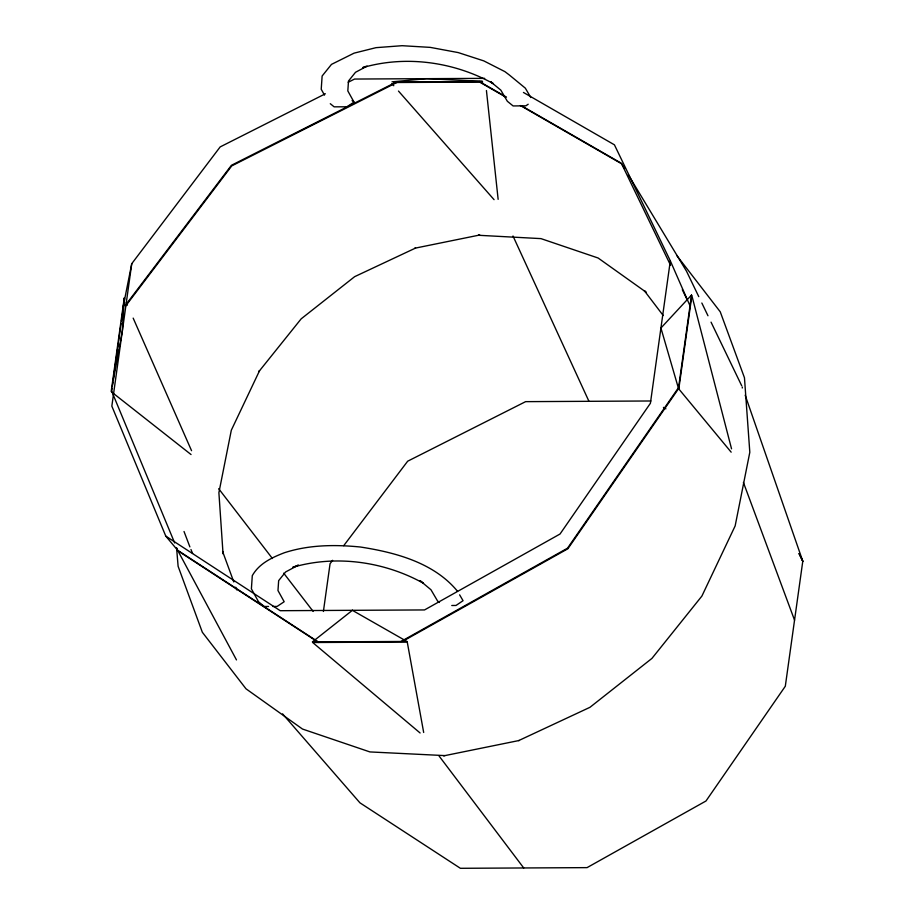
<?xml version="1.0" encoding="UTF-8"?>
<svg xmlns="http://www.w3.org/2000/svg" width="914" height="914" viewBox="0 0 914 914"><rect width="100%" height="100%" fill="white"/><g stroke="black" fill="none" stroke-linecap="round" stroke-linejoin="round"><path stroke-width="1.37" d="M111.542 391.957L112.056 388.301M112.319 386.359L112.913 382.155M113.222 379.893L117.54 349.068M117.803 347.171L118.386 342.967M118.706 340.659L121.128 323.373M121.448 321.043L123.024 309.835M123.413 307.035L123.801 304.225M124.19 301.426L124.59 298.627M325.384 93.776L220.171 146.914L131.753 263.678L111.839 406.136L165.777 536.107L177.602 550.239L318.255 641.914M184.022 531.491L189.883 546.892M323.396 611.466L330.068 563.698L332.627 560.316M523.436 92.451L614.425 144.823L670.316 260.833L650.402 403.291L560.031 534.016L424.542 609.935L280.232 610.701L165.777 536.107M742.248 388.016L742.374 387.148M745.161 395.179L802.789 561.207L785.309 686.243L705.985 800.995L587.062 867.626L460.393 868.3L359.933 802.823L282.563 713.868M122.75 308.795L131.753 263.678M678.599 387.525L567.537 548.183L401.04 641.468M678.931 388.107L567.868 548.766L403.851 640.657M125.321 305.413L231.413 165.308L396.527 81.929M125.652 305.996L231.745 165.891L396.859 82.511M343.71 545.681L407.678 461.204L525.619 401.646L650.882 400.983M528.201 104.23L525.858 105.818L513.097 105.944L507.361 101.294L500.803 90.109L491.024 82.054M367.108 66.105L355.5 72.297L348.497 81.015L347.823 90.92L354.015 102.105L346.943 106.812L334.124 106.835L330.285 103.705M348.2 82.249L354.541 79.05L484.706 78.364M518.638 740.614L589.941 707.322L651.945 658.4L701.895 596.077L735.142 525.938L749.811 452.281L744.464 377.756L720.243 311.811L676.589 255.269M366.034 66.345L362.675 67.636C405.862 55.034 454.212 61.878 493.332 83.665L491.092 81.963M176.619 548.4L178.116 566.314L202.337 632.26L245.992 688.802L302.5 729.052L369.907 751.925L444.901 755.604M443.633 755.867L519.312 740.466M392.026 81.826L426.689 78.673L482.409 81.323M451.767 605.502L456.017 605.456L463.055 600.692L459.616 594.831M394.871 81.94L482.375 81.472M393.797 82.523L482.706 82.054M268.556 606.462L264.283 606.473L258.536 601.778L251.396 588.867L252.287 575.649C259.142 563.515 271.801 557.597 284.277 552.776C308.841 544.767 334.924 544.481 360.413 547.018C395.591 552.456 434.139 562.761 457.548 591.312M272.829 606.462L277.102 606.45L284.174 601.732L277.982 590.558L278.656 580.641L285.659 571.936L298.432 565.115L292.834 567.274C336.032 554.672 384.371 561.516 423.49 583.292L420.143 580.756L430.962 589.747L437.532 600.932L439.44 602.475M479.313 81.495L506.482 97.135M521.3 105.658L621.349 163.252L670.556 265.288M479.644 82.066L505.579 96.998M520.397 105.533L621.68 163.835L624.616 168.713M663.415 407.393L665.895 408.809M318.586 642.485L177.933 550.822L236.475 659.919M112.662 392.837L191.049 454.544M352.096 100.54L354.015 102.105M420.097 732.982L312.702 642.519L407.244 642.016L423.673 732.468M391.912 83.608L393.785 85.733M398.47 91.057L494.063 199.663M731.166 452.167L678.805 388.953L691.852 295.622L731.543 448.831M218.675 488.716L272.418 558.511M283.683 573.147L313.159 611.42M663.198 315.501L644.256 290.618L646.038 292.137L598.122 258.011L540.974 238.623L478.468 235.275L479.736 235.012L414.876 248.208L415.55 248.071L354.643 276.668L301.163 318.849L258.742 371.747L259.519 370.753L231.322 430.208L218.892 492.669L223.05 553.85L222.616 551.508L233.79 581.944M438.983 755.889L523.722 867.969M628.306 174.803L686.483 271.15L698.764 296.639M530.828 97.547L525.322 88.155L509.384 75.028L504.905 71.635L483.814 60.895L458.245 52.589L430.254 47.379L402.091 45.7L376.008 47.665L354.106 53.138L331.474 64.391L322.128 76.011L321.225 89.241L324.47 95.102M701.838 303.014L707.973 315.764M711.046 322.139L741.757 385.879M682.301 289.692L687.259 299.963M799.11 553.564L802.789 561.207M799.099 553.69L802.778 561.333M512.994 235.995L588.947 401.315M126.303 302.523L127.446 305.127M133.17 318.118L191.552 450.693M670.316 260.833L690.013 305.802M190.969 549.52L192.603 553.461M111.657 391.101L174.677 542.962M176.516 547.623L177.602 550.239M743.402 482.432L794.552 620.183M235.743 587.234L236.715 589.884M486.431 90.52L498.141 199.343M124.258 298.044L122.362 330.868L111.211 391.375L124.258 298.044M691.521 295.051L678.474 388.381L660.925 328.023L691.521 295.051M352.381 610.324L312.371 641.936L406.913 641.445L352.381 610.324"/></g></svg>
